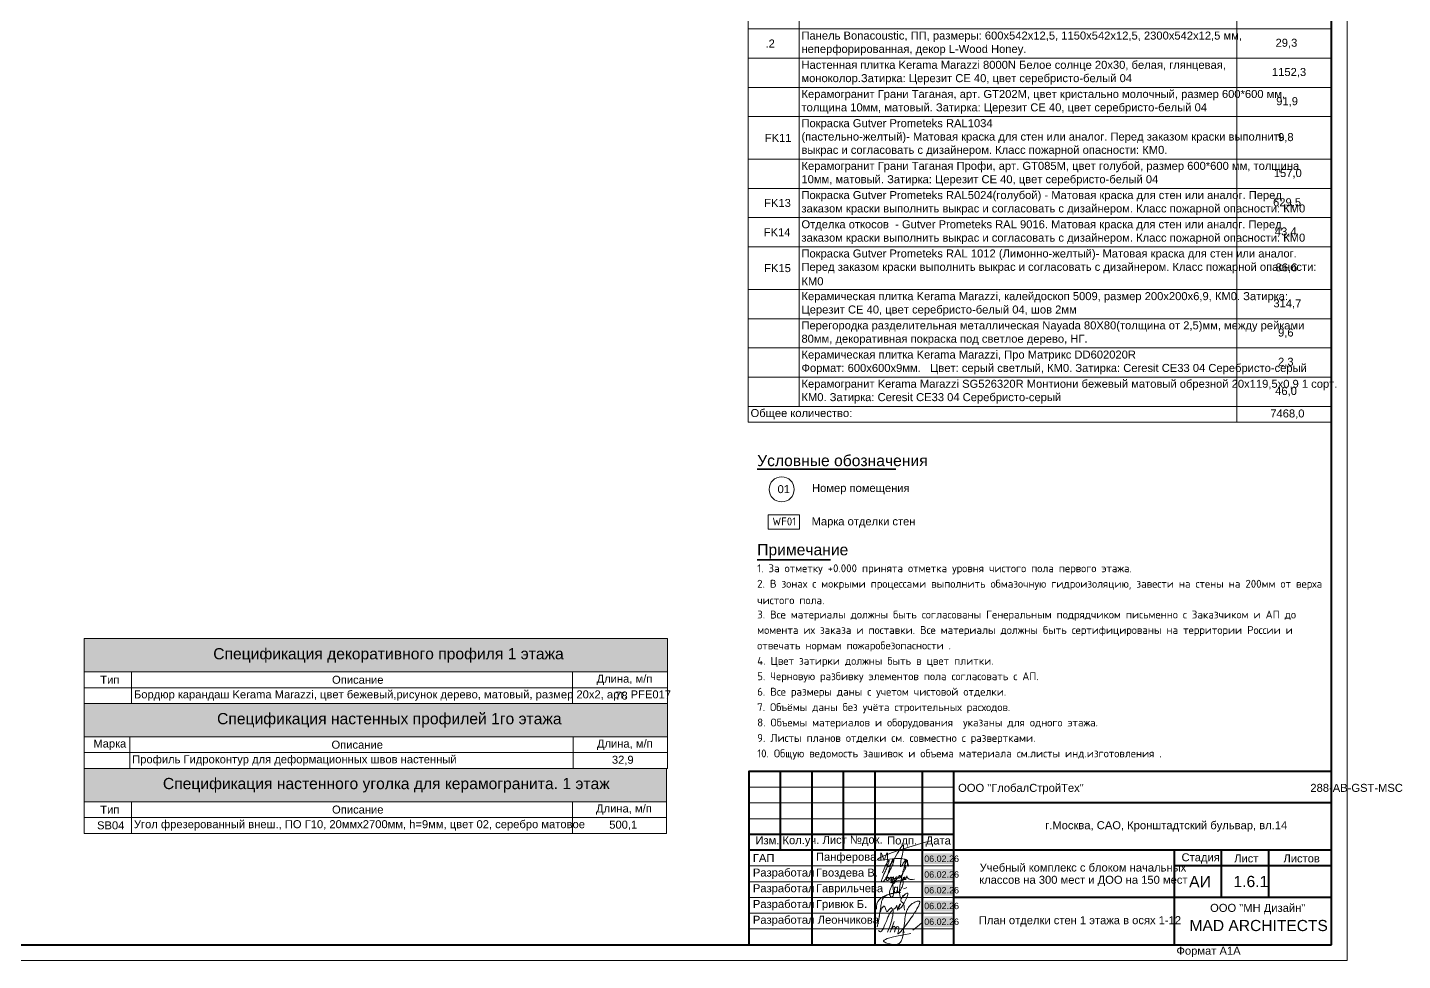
# Model space of a CAD drawing. Header units: millimetres. Extents: x -3817 to 677485, y -22715 to 103890.
# Drawn here: x 168 to 1886, y -19807 to -18641 of the extents above; entities that cross this region are included whole.
import ezdxf

# ---------------------------------------------------------------- set-up
doc = ezdxf.new("R2010")
doc.units = ezdxf.units.MM
doc.layers.add('PDF _Геометрия', color=7, linetype='Continuous', true_color=0x1d1d1d)
doc.layers.add('PDF _Сплошная заливка', color=7, linetype='Continuous', true_color=0xffffff)
doc.layers.add('PDF _Текст', color=7, linetype='Continuous')
doc.styles.add('PDF Arial-BoldMT', font='arial.ttf')
doc.styles.add('PDF GOST-Common', font='arial.ttf')
doc.styles.add('PDF ISOCPEUR', font='isocpeur.ttf')

msp = doc.modelspace()

# ---------------------------------------------------------------- linework, layer by layer
at = {"layer": 'PDF _Геометрия', "color": 7, "lineweight": 9}
for points in [[(1817.1, -17468.5), (-1493.8, -17468.5), (-1493.8, -19807), (1817.1, -19807)], [(1068.5, -19134.3), (1068.5, -19114.6), (1132, -19114.6), (1679, -19114.6), (1797.4, -19114.6), (1797.4, -19134.3), (1679, -19134.3), (1132, -19134.3)], [(1132.7, -19268.2), (1093.4, -19268.2), (1093.4, -19250.2), (1132.7, -19250.2)], [(238.8, -19485.9), (238.8, -19466.2), (297.9, -19466.2), (849, -19466.2), (967.8, -19466.2), (967.8, -19485.9), (849, -19485.9), (297.9, -19485.9)], [(238.8, -19567), (238.8, -19547.3), (295.6, -19547.3), (849.8, -19547.3), (967.8, -19547.3), (967.8, -19567), (849.8, -19567), (295.6, -19567)], [(238.8, -19648.2), (238.8, -19628.4), (297.9, -19628.4), (849, -19628.4), (966.5, -19628.4), (966.5, -19648.2), (849, -19648.2), (297.9, -19648.2)], [(1147.9, -19669.2), (1285.7, -19669.2), (1285.7, -19688.9), (1147.9, -19688.9)], [(1147.9, -19767.6), (1285.7, -19767.6), (1285.7, -19787.3), (1147.9, -19787.3)]]:
    msp.add_lwpolyline(points, close=True, dxfattribs=at)
at = {"layer": 'PDF _Геометрия', "color": 7, "lineweight": 40}
msp.add_lwpolyline([(1797.5, -19787.3), (1797.5, -17488.2), (-1415, -17488.2), (-1415, -19787.3)], close=True, dxfattribs=at)
at = {"layer": 'PDF _Геометрия', "color": 7, "lineweight": 9}
for points in [[(1132, -18177.2), (1132, -18197), (1132, -18233.5), (1132, -18286.8), (1132, -18340), (1132, -18376.6), (1132, -18396.3), (1132, -18466.3), (1132, -18536.4), (1132, -18606.5), (1132, -18643), (1132, -18679.5), (1132, -18716), (1132, -18752.5), (1132, -18805.8), (1132, -18842.3), (1132, -18878.8), (1132, -18915.3), (1132, -18968.6), (1132, -19005.1), (1132, -19041.6), (1132, -19078.1), (1132, -19114.6)], [(1679, -18177.2), (1679, -18197), (1679, -18233.5), (1679, -18286.8), (1679, -18340), (1679, -18376.6), (1679, -18396.3), (1679, -18466.3), (1679, -18536.4), (1679, -18606.5), (1679, -18643), (1679, -18679.5), (1679, -18716), (1679, -18752.5), (1679, -18805.8), (1679, -18842.3), (1679, -18878.8), (1679, -18915.3), (1679, -18968.6), (1679, -19005.1), (1679, -19041.6), (1679, -19078.1), (1679, -19114.6), (1679, -19134.3)], [(1797.4, -18643), (1797.4, -18606.5), (1679, -18606.5), (1132, -18606.5), (1068.5, -18606.5), (1068.5, -18643)], [(1797.4, -18679.5), (1797.4, -18643), (1679, -18643), (1132, -18643), (1068.5, -18643), (1068.5, -18679.5)], [(1797.4, -18716), (1797.4, -18679.5), (1679, -18679.5), (1132, -18679.5), (1068.5, -18679.5), (1068.5, -18716)], [(1797.4, -18752.5), (1797.4, -18716), (1679, -18716), (1132, -18716), (1068.5, -18716), (1068.5, -18752.5)], [(1797.4, -18805.8), (1797.4, -18752.5), (1679, -18752.5), (1132, -18752.5), (1068.5, -18752.5), (1068.5, -18805.8)], [(1797.4, -18842.3), (1797.4, -18805.8), (1679, -18805.8), (1132, -18805.8), (1068.5, -18805.8), (1068.5, -18842.3)], [(1797.4, -18878.8), (1797.4, -18842.3), (1679, -18842.3), (1132, -18842.3), (1068.5, -18842.3), (1068.5, -18878.8)], [(1797.4, -18915.3), (1797.4, -18878.8), (1679, -18878.8), (1132, -18878.8), (1068.5, -18878.8), (1068.5, -18915.3)], [(1797.4, -18968.6), (1797.4, -18915.3), (1679, -18915.3), (1132, -18915.3), (1068.5, -18915.3), (1068.5, -18968.6)], [(1797.4, -19005.1), (1797.4, -18968.6), (1679, -18968.6), (1132, -18968.6), (1068.5, -18968.6), (1068.5, -19005.1)], [(1797.4, -19041.6), (1797.4, -19005.1), (1679, -19005.1), (1132, -19005.1), (1068.5, -19005.1), (1068.5, -19041.6)], [(1797.4, -19078.1), (1797.4, -19041.6), (1679, -19041.6), (1132, -19041.6), (1068.5, -19041.6), (1068.5, -19078.1)], [(1797.4, -19114.6), (1797.4, -19078.1), (1679, -19078.1), (1132, -19078.1), (1068.5, -19078.1), (1068.5, -19114.6)], [(238.8, -19446.4), (238.8, -19404.8), (967.8, -19404.8), (967.8, -19446.4), (967.8, -19466.2)], [(967.8, -19446.4), (238.8, -19446.4), (238.8, -19466.2)], [(297.9, -19446.4), (297.9, -19466.2), (297.9, -19485.9)], [(849, -19446.4), (849, -19466.2), (849, -19485.9)], [(967.8, -19527.6), (967.8, -19485.9), (238.8, -19485.9), (238.8, -19527.6)], [(238.8, -19547.3), (238.8, -19527.6), (967.8, -19527.6), (967.8, -19547.3)], [(295.6, -19527.6), (295.6, -19547.3), (295.6, -19567)], [(849.8, -19527.6), (849.8, -19547.3), (849.8, -19567)], [(966.5, -19608.7), (966.5, -19567), (238.8, -19567), (238.8, -19608.7)], [(1325, -19590.5), (1069.1, -19590.5)], [(238.8, -19628.4), (238.8, -19608.7), (966.5, -19608.7), (966.5, -19628.4)], [(297.9, -19608.7), (297.9, -19628.4), (297.9, -19648.2)], [(849, -19608.7), (849, -19628.4), (849, -19648.2)], [(1325, -19610.2), (1069.1, -19610.2)], [(1325, -19629.9), (1069.1, -19629.9)], [(1242.2, -19683.3), (1241.9, -19686.6), (1242, -19688.7), (1242.5, -19689.8), (1243.2, -19690), (1244.2, -19689.5), (1245.4, -19688.2), (1246.8, -19686.4), (1248.3, -19684.2), (1249.9, -19681.6), (1251.6, -19678.8), (1253.3, -19676), (1254.9, -19673.1), (1256.5, -19670.4), (1257.9, -19667.9), (1259.2, -19665.8), (1260.4, -19664.2), (1261.2, -19663.2), (1261.9, -19662.8), (1262.3, -19662.9), (1262.5, -19663.5), (1262.6, -19664.6), (1262.5, -19666), (1262.3, -19667.7), (1262, -19669.6), (1261.6, -19671.8), (1261.2, -19674), (1260.7, -19676.3), (1260.2, -19678.6), (1259.8, -19680.8), (1259.4, -19682.9), (1259, -19684.9), (1258.8, -19686.5), (1258.6, -19687.9), (1258.6, -19688.9), (1258.8, -19689.5), (1259.1, -19689.6), (1259.5, -19689.3), (1260.1, -19688.7), (1260.8, -19687.8), (1261.5, -19686.7), (1262.2, -19685.6), (1263, -19684.4), (1263.7, -19683.3), (1264.4, -19682.2), (1264.9, -19681.4), (1265.4, -19680.8), (1265.7, -19680.5), (1265.9, -19680.7), (1265.8, -19681.3), (1265.6, -19682.4), (1265.2, -19683.8), (1264.8, -19685.3), (1264.3, -19686.8), (1263.9, -19688), (1263.7, -19688.9), (1263.6, -19689.3), (1263.8, -19688.9), (1264.2, -19687.7), (1264.9, -19686), (1265.7, -19684.1), (1266.4, -19682.6), (1267, -19681.7), (1267.4, -19682.1), (1267.4, -19683.7), (1267.4, -19686.1), (1267.5, -19688.2), (1268, -19689.3), (1268.7, -19689.2), (1268.9, -19688.2), (1268.5, -19686.9), (1268.1, -19685.5), (1267.5, -19684.1), (1266.6, -19682.8), (1265.4, -19681.6), (1263.8, -19680.6), (1261.8, -19679.9), (1259.1, -19679.5), (1256, -19679.4), (1252.5, -19679.5), (1248.8, -19679.8), (1245, -19680.2), (1241.4, -19680.7), (1238, -19681.2), (1235, -19681.5), (1232.5, -19681.7), (1230.8, -19681.7), (1229.9, -19681.4), (1229.9, -19680.9), (1230.8, -19680), (1232.7, -19678.9), (1235.4, -19677.5), (1238.9, -19675.9), (1243.4, -19674.1), (1248.6, -19672.1), (1254.7, -19670), (1261.5, -19667.7), (1269.2, -19665.2), (1277.6, -19662.7), (1286.8, -19660), (1296.7, -19657.3)], [(1226.6, -19669.2), (1226.6, -19688.9)], [(1325, -19688.9), (1069.1, -19688.9)], [(1236.1, -19697.5), (1238.4, -19692.3), (1240.2, -19688.5), (1241.6, -19685.7), (1242.7, -19683.9), (1243.4, -19682.8), (1243.9, -19682.2), (1244.2, -19681.9), (1244.5, -19681.8), (1244.7, -19681.8), (1244.8, -19681.9), (1244.8, -19682.2), (1244.7, -19682.6), (1244.6, -19683.1), (1244.4, -19683.7), (1244.2, -19684.5), (1243.9, -19685.4), (1243.5, -19686.4), (1243.1, -19687.5), (1242.6, -19688.7), (1242.1, -19689.9), (1241.6, -19691.2), (1241.1, -19692.5), (1240.5, -19693.8), (1239.9, -19695.2), (1239.3, -19696.5), (1238.7, -19697.8), (1238.1, -19699.1), (1237.6, -19700.4), (1237.1, -19701.6), (1236.6, -19702.7), (1236.1, -19703.8), (1235.7, -19704.8), (1235.4, -19705.7), (1235.1, -19706.5), (1235, -19707.3), (1234.9, -19707.8), (1234.9, -19708.3), (1235.1, -19708.6), (1235.3, -19708.8), (1235.6, -19708.9), (1236, -19708.9), (1236.4, -19708.8), (1236.9, -19708.6), (1237.3, -19708.3), (1237.7, -19708), (1238.1, -19707.7), (1238.5, -19707.3), (1238.9, -19706.8), (1239.2, -19706.4), (1239.5, -19705.8), (1239.9, -19705.2), (1240.3, -19704.5), (1240.6, -19703.8), (1241.1, -19702.9), (1241.6, -19702), (1242.1, -19700.9), (1242.7, -19699.8), (1243.4, -19698.5), (1244.1, -19697.2), (1244.9, -19695.8), (1245.6, -19694.4), (1246.4, -19692.9), (1247.1, -19691.5), (1247.8, -19690.1), (1248.4, -19688.8), (1249, -19687.5), (1249.4, -19686.4), (1249.8, -19685.3), (1250.1, -19684.4), (1250.2, -19683.6), (1250.4, -19682.9), (1250.4, -19682.2), (1250.4, -19681.7), (1250.3, -19681.3), (1250.1, -19681), (1250, -19680.8), (1249.7, -19680.7), (1249.5, -19680.8), (1249.2, -19681), (1248.9, -19681.3), (1248.5, -19681.9), (1248.1, -19682.8), (1247.6, -19684), (1247, -19685.8), (1246.2, -19688.2), (1245.3, -19691.2), (1244.1, -19695), (1242.8, -19699.6), (1241.2, -19705.3), (1241.3, -19706.1), (1241.7, -19706.7), (1242.3, -19706.9), (1242.9, -19706.9), (1243.6, -19706.7), (1244.1, -19706.3), (1244.4, -19705.8), (1244.5, -19705.2), (1244.6, -19704.6), (1244.5, -19704.1), (1244.2, -19703.7), (1243.9, -19703.5), (1243.6, -19703.4), (1243.3, -19703.5), (1243.1, -19703.6), (1243, -19703.7), (1243, -19703.9), (1243.1, -19704), (1243.6, -19704), (1244.4, -19703.8), (1245.2, -19703.8), (1245.7, -19704.2), (1245.3, -19705.3)], [(1254.5, -19702.1), (1253.1, -19703), (1252.7, -19703.6), (1252.8, -19703.9), (1253, -19704.1), (1253.3, -19704.1), (1253.6, -19704), (1253.8, -19703.8), (1254, -19703.6), (1254.2, -19703.5), (1254.3, -19703.4), (1254.4, -19703.4), (1254.4, -19703.5), (1254.3, -19703.7), (1254.2, -19704), (1254.1, -19704.5), (1253.9, -19705.1), (1253.6, -19705.7), (1253.4, -19706.3), (1253.1, -19707), (1252.8, -19707.6), (1252.4, -19708.2), (1252.1, -19708.7), (1251.8, -19709.2), (1251.5, -19709.6), (1251.2, -19709.9), (1250.9, -19710.1), (1250.7, -19710.3), (1250.5, -19710.5), (1250.3, -19710.5), (1250.2, -19710.5), (1250.1, -19710.5), (1250.1, -19710.3), (1250.2, -19710.1), (1250.3, -19709.9), (1250.5, -19709.6), (1250.7, -19709.2), (1250.9, -19708.8), (1251.2, -19708.4), (1251.5, -19708), (1251.9, -19707.5), (1252.3, -19707), (1252.7, -19706.5), (1253.2, -19706), (1253.6, -19705.5), (1254.1, -19705), (1254.6, -19704.6), (1255.1, -19704.1), (1255.6, -19703.6), (1256, -19703.2), (1256.5, -19702.8), (1256.9, -19702.4), (1257.3, -19702.1), (1257.7, -19701.8), (1258, -19701.5), (1258.2, -19701.3), (1258.4, -19701.1), (1258.4, -19701), (1258.4, -19700.8), (1258.3, -19700.8), (1258.1, -19700.7), (1257.9, -19700.7), (1257.6, -19700.8), (1257.3, -19701), (1257.1, -19701.2), (1256.9, -19701.5), (1256.7, -19701.8), (1256.6, -19702.2), (1256.5, -19702.6), (1256.4, -19703), (1256.4, -19703.3), (1256.4, -19703.6), (1256.4, -19703.8), (1256.5, -19704), (1256.6, -19704.1), (1256.8, -19704.2), (1256.9, -19704.2), (1257.1, -19704.2), (1257.4, -19704.1), (1257.7, -19703.9), (1257.9, -19703.7), (1258.3, -19703.4), (1258.6, -19703), (1259, -19702.5), (1259.4, -19702), (1259.8, -19701.5), (1260.2, -19700.8), (1260.6, -19700.2), (1261.1, -19699.5), (1261.5, -19698.7), (1261.9, -19698), (1262.3, -19697.2), (1262.7, -19696.4), (1263.1, -19695.7), (1263.5, -19694.9), (1263.8, -19694.2), (1264.1, -19693.5), (1264.4, -19692.8), (1264.7, -19692.2), (1264.9, -19691.7), (1265, -19691.1), (1265.2, -19690.7), (1265.3, -19690.2), (1265.3, -19689.8), (1265.4, -19689.5), (1265.4, -19689.2), (1265.4, -19688.9), (1265.4, -19688.6), (1265.4, -19688.4), (1265.3, -19688.3), (1265.2, -19688.2), (1265.2, -19688.1), (1265.1, -19688), (1265, -19688), (1264.9, -19688.1), (1264.8, -19688.2), (1264.6, -19688.3), (1264.5, -19688.6), (1264.3, -19688.9), (1264.1, -19689.3), (1263.9, -19689.7), (1263.7, -19690.3), (1263.4, -19691), (1263.2, -19691.7), (1262.9, -19692.6), (1262.6, -19693.6), (1262.2, -19694.7), (1261.9, -19695.9), (1261.6, -19697.1), (1261.2, -19698.3), (1260.9, -19699.5), (1260.7, -19700.7), (1260.4, -19701.8), (1260.2, -19702.8), (1260, -19703.8), (1259.9, -19704.6), (1259.9, -19705.3)], [(1325, -19708.6), (1069.1, -19708.6)], [(1248.2, -19705.9), (1249.2, -19712.2), (1249.8, -19717.2), (1250, -19721.1), (1249.9, -19723.9), (1249.6, -19725.9), (1249, -19727.2), (1248.4, -19727.8), (1247.6, -19728), (1246.9, -19727.6), (1246.2, -19727), (1245.7, -19726), (1245.2, -19724.7), (1245, -19723.2), (1245.1, -19721.5), (1245.4, -19719.6), (1246.1, -19717.6), (1247, -19715.6), (1248.1, -19713.7), (1249.4, -19711.8), (1250.8, -19710.2), (1252.3, -19708.9), (1253.9, -19707.9), (1255.9, -19707.1), (1258.4, -19706.5), (1261.7, -19706), (1265.9, -19705.6)], [(1246.2, -19707.2), (1247.6, -19705.4), (1247.9, -19704.2), (1247.6, -19703.4), (1247, -19703), (1246.5, -19702.9), (1246.2, -19703.1), (1246.1, -19703.4), (1246.3, -19703.6), (1246.8, -19703.8), (1247.5, -19703.8), (1248.2, -19703.6), (1248.9, -19703.2), (1249.5, -19702.7), (1250, -19702.5), (1250.2, -19702.6), (1250.2, -19702.9), (1250.1, -19703.3), (1249.8, -19703.7), (1249.6, -19704.1), (1249.7, -19704.3), (1250.1, -19704.4), (1250.5, -19704.6), (1250.9, -19704.8), (1251.1, -19705.1), (1251.1, -19705.5), (1250.9, -19706.1), (1250.7, -19706.7), (1250.3, -19707.3), (1249.8, -19707.9), (1249.2, -19708.6), (1248.7, -19709.1), (1248.2, -19709.6), (1247.7, -19709.9), (1247.3, -19710.1), (1247, -19710.1), (1246.8, -19709.9), (1246.8, -19709.6), (1246.9, -19709.2), (1247.1, -19708.6), (1247.5, -19707.9), (1248.1, -19707.1), (1248.9, -19706.3), (1249.8, -19705.5), (1250.7, -19704.9), (1251.8, -19704.6), (1252.8, -19704.6), (1253.7, -19705.3)], [(1254.6, -19715.9), (1253.4, -19715.2), (1252.5, -19715.2), (1252, -19715.4), (1251.7, -19715.8), (1251.4, -19716.3), (1251.3, -19717), (1251.1, -19717.8), (1251.1, -19718.6), (1251, -19719.5), (1251, -19720.3), (1251.1, -19721), (1251.4, -19721.6), (1251.7, -19722), (1252.1, -19722.2), (1252.6, -19722.2), (1253.1, -19722.1), (1253.5, -19721.9), (1253.9, -19721.5), (1254.2, -19720.9), (1254.5, -19720.1), (1254.8, -19719.2), (1254.9, -19718.1), (1255.1, -19717.1), (1255.2, -19716.2), (1255.2, -19715.5), (1255.2, -19715.1), (1255.2, -19714.9), (1255.2, -19714.9), (1255.2, -19715.1), (1255.2, -19715.6), (1255.1, -19716.5), (1255, -19717.6), (1255, -19718.7), (1255, -19719.7), (1255, -19720.6), (1255.1, -19721.3), (1255.2, -19721.7), (1255.4, -19721.9), (1255.6, -19722), (1255.9, -19721.9), (1256.2, -19721.7), (1256.5, -19721.5), (1256.9, -19721.2), (1257.3, -19720.8), (1257.8, -19720.3), (1258.3, -19719.7), (1258.8, -19719), (1259.3, -19718.1), (1259.7, -19717.2), (1260.2, -19716.3), (1260.7, -19715.3), (1261.1, -19714.3), (1261.4, -19713.4), (1261.7, -19712.4), (1261.9, -19711.5), (1262.1, -19710.7), (1262.2, -19709.9), (1262.2, -19709.2), (1262.2, -19708.6), (1262.2, -19708.1), (1262.1, -19707.6), (1262, -19707.3), (1261.9, -19707), (1261.7, -19706.8), (1261.5, -19706.6), (1261.2, -19706.6), (1260.9, -19706.6), (1260.6, -19706.6), (1260.3, -19706.8), (1260, -19707.1), (1259.8, -19707.4), (1259.5, -19707.9), (1259.3, -19708.4), (1259, -19709), (1258.8, -19709.7), (1258.6, -19710.5), (1258.4, -19711.3), (1258.3, -19712.3), (1258.1, -19713.2), (1258, -19714.3), (1257.9, -19715.4), (1257.8, -19716.5), (1257.7, -19717.6), (1257.6, -19718.8), (1257.6, -19719.9), (1257.6, -19720.9), (1257.6, -19722), (1257.6, -19722.9), (1257.7, -19723.8), (1257.8, -19724.6), (1257.9, -19725.3), (1258.1, -19726), (1258.2, -19726.7), (1258.4, -19727.3), (1258.5, -19727.9), (1258.7, -19728.6), (1258.9, -19729.2)], [(1261.9, -19705.3), (1260.9, -19705.3), (1259.9, -19705.3), (1260.7, -19705.6), (1261.5, -19705.3), (1262.2, -19704.7), (1262.5, -19704.1), (1262.5, -19703.8), (1262.3, -19703.6), (1262.1, -19703.5), (1262, -19703.5), (1262.2, -19703.5), (1262.6, -19703.5), (1263.2, -19703.3), (1263.8, -19703), (1264.3, -19702.7), (1264.6, -19702.8), (1264.3, -19703.5), (1263.4, -19705.3)], [(1262.8, -19706), (1263.8, -19706), (1265, -19704.9), (1266.1, -19703.2), (1266.5, -19701.2), (1266.5, -19702.2), (1266.8, -19702.6), (1267.2, -19702.7), (1267.4, -19702.9), (1267.6, -19703.2), (1267.7, -19703.5), (1268, -19704), (1268.4, -19704.5), (1269, -19705), (1269.8, -19705.5), (1270.8, -19705.9), (1272.2, -19706), (1273.9, -19705.9), (1276.1, -19705.5)], [(1228.8, -19743), (1228.8, -19739.4), (1229.4, -19736.3), (1230.5, -19733.5), (1232.2, -19731.2), (1234.2, -19729.2), (1236.6, -19727.5), (1239.1, -19726.1), (1241.8, -19725), (1244.6, -19724.1), (1247.3, -19723.5), (1249.9, -19723), (1252.3, -19722.6), (1254.4, -19722.4), (1256.2, -19722.2), (1257.5, -19722.1), (1258.3, -19722), (1258.6, -19722), (1258.4, -19722), (1257.9, -19722), (1257, -19722.1), (1255.8, -19722.2), (1254.3, -19722.3), (1252.7, -19722.6), (1250.9, -19722.8), (1249.1, -19723.2), (1247.2, -19723.6), (1245.3, -19724.1), (1243.5, -19724.7), (1241.9, -19725.4), (1240.3, -19726.2), (1239, -19727.1), (1238, -19728.1), (1237.1, -19729.2), (1236.3, -19730.4), (1235.7, -19731.8), (1235.2, -19733.2), (1234.9, -19734.8), (1234.5, -19736.5), (1234.2, -19738.3), (1234, -19740.3), (1233.7, -19742.5), (1233.4, -19744.7), (1233.1, -19747.1), (1232.7, -19749.7), (1232.2, -19752.3), (1231.8, -19754.8), (1231.3, -19757.2), (1230.9, -19759.5), (1230.5, -19761.4), (1230.1, -19763), (1229.9, -19764.1), (1229.8, -19764.6), (1229.8, -19764.5), (1229.9, -19763.9), (1230.2, -19762.7), (1230.5, -19761.2), (1230.8, -19759.4), (1231.3, -19757.4), (1231.7, -19755.3), (1232.1, -19753.3), (1232.4, -19751.4), (1232.7, -19749.6), (1233.1, -19748), (1233.5, -19746.4), (1234, -19744.9), (1234.7, -19743.3), (1235.5, -19741.7), (1236.5, -19740.3), (1237.5, -19739.3), (1238.4, -19739.2), (1239.2, -19740), (1239.9, -19741.7), (1240.5, -19743.7), (1241.1, -19745.4), (1241.8, -19746.3), (1242.7, -19745.8), (1243.8, -19744.3), (1245.4, -19742.3), (1247.4, -19740.7), (1247.9, -19742.1), (1248.9, -19742.8), (1250.1, -19742.9), (1251.2, -19742.5), (1252.1, -19741.7), (1252.8, -19740.6), (1253.3, -19739.6), (1253.7, -19738.8), (1254, -19738.3), (1254.2, -19738.5), (1254.4, -19739.1), (1254.6, -19740.2), (1254.8, -19741.4), (1254.9, -19742.5), (1255.1, -19743.5), (1255.2, -19744), (1255.3, -19744), (1255.4, -19743.4), (1255.5, -19742.6), (1255.8, -19741.5), (1256.1, -19740.3), (1256.6, -19739.1), (1257.1, -19738.1), (1257.7, -19737.2), (1258.2, -19736.7), (1258.6, -19736.4), (1258.7, -19736.6), (1258.4, -19737.2), (1258, -19738.1), (1257.4, -19739.2), (1256.9, -19740.2), (1256.5, -19741.1), (1256.4, -19741.8), (1256.4, -19742.3), (1256.5, -19742.6), (1256.8, -19742.7), (1257.3, -19742.6), (1257.8, -19742.3), (1258.5, -19741.8), (1259.2, -19741.1), (1260, -19740.2), (1260.8, -19739), (1261.7, -19737.7), (1262.6, -19736.3), (1263.5, -19734.8), (1264.3, -19733.2), (1265.2, -19731.6), (1265.9, -19730), (1266.6, -19728.5), (1267.1, -19727.1), (1267.5, -19725.8), (1267.8, -19724.7), (1268, -19723.8), (1267.9, -19723.1), (1267.6, -19722.8), (1267.2, -19722.7), (1266.6, -19722.8), (1265.9, -19723.2), (1265.1, -19723.8), (1264.2, -19724.5), (1263.4, -19725.3), (1262.5, -19726.2), (1261.7, -19727.2), (1260.9, -19728.2), (1260.2, -19729.2), (1259.7, -19730.2), (1259.4, -19731.1), (1259.2, -19731.9), (1259.3, -19732.6), (1259.6, -19733.1), (1260.1, -19733.6), (1260.6, -19734.1), (1261.2, -19734.6), (1261.7, -19735.1), (1262.3, -19735.8), (1262.7, -19736.5), (1263, -19737.4), (1263.2, -19738.8), (1263.4, -19740.9), (1263.6, -19744.3)], [(1261.1, -19725.9), (1262.4, -19725.9), (1263.8, -19725.9)], [(1262.4, -19717.4), (1265.2, -19716.6), (1266.8, -19715.8)], [(1325, -19728.3), (1069.1, -19728.3)], [(1247.5, -19767.2), (1249.4, -19765.3), (1250.8, -19764.3), (1251.7, -19764.4), (1252.1, -19765.6), (1252, -19768), (1251.4, -19771.7), (1252.1, -19768.8), (1253.1, -19766.5), (1254.2, -19765.1), (1255.3, -19764.5), (1256.2, -19764.9), (1256.6, -19766.1), (1256.6, -19768.4), (1255.8, -19771.7), (1255.5, -19773.1), (1255.7, -19773.6), (1256.4, -19773.4), (1257.5, -19772.4), (1259, -19770.9), (1260.8, -19768.8), (1262.8, -19766.4), (1264.9, -19763.6), (1267.2, -19760.6), (1269.5, -19757.4), (1271.8, -19754.2), (1274, -19751), (1276, -19748), (1277.8, -19745.2), (1279.3, -19742.6), (1280.6, -19740.5), (1281.5, -19738.6), (1282.2, -19737), (1282.6, -19735.7), (1282.8, -19734.7), (1282.8, -19733.9), (1282.6, -19733.3), (1282.2, -19732.9), (1281.7, -19732.7), (1281, -19732.7), (1280.3, -19732.8), (1279.4, -19733), (1278.5, -19733.3), (1277.5, -19733.8), (1276.5, -19734.2), (1275.5, -19734.8), (1274.5, -19735.4), (1273.5, -19736), (1272.5, -19736.8), (1271.5, -19737.6), (1270.5, -19738.6), (1269.6, -19739.7), (1268.7, -19740.9), (1267.9, -19742.3), (1267.1, -19743.9), (1266.4, -19745.7), (1265.8, -19747.7), (1265.2, -19749.9), (1264.8, -19752.3), (1264.3, -19754.9), (1264, -19757.5), (1263.6, -19760.3), (1263.3, -19763.1), (1263, -19765.9), (1262.7, -19768.6), (1262.4, -19771.3), (1262.1, -19773.8), (1261.7, -19776.1), (1261.2, -19778.2), (1260.7, -19780), (1260.1, -19781.6), (1259.5, -19783), (1258.7, -19784.1), (1257.9, -19785.1), (1257, -19785.8), (1255.9, -19786.4), (1254.8, -19786.8), (1253.5, -19787), (1252.2, -19787.1), (1250.7, -19787.1), (1249, -19787), (1247.3, -19786.7), (1245.5, -19786.4), (1243.6, -19786), (1241.9, -19785.5), (1240.4, -19784.9), (1239.1, -19784.3), (1238.2, -19783.7), (1237.7, -19783), (1237.7, -19782.3), (1238.4, -19781.5), (1239.9, -19780.6), (1242.2, -19779.7), (1245.6, -19778.6), (1250.1, -19777.5), (1255.9, -19776.2), (1263, -19774.8), (1271.5, -19773.3)], [(1325, -19748), (1069.1, -19748)], [(1231.3, -19769.5), (1232.6, -19770.9), (1233.8, -19771), (1235.1, -19770.2), (1236.3, -19768.6), (1237.4, -19766.6), (1238.4, -19764.3), (1239.4, -19762.2), (1240.2, -19760.2), (1240.8, -19758.5), (1241.5, -19756.9), (1242, -19755.5), (1242.5, -19754.1), (1243.1, -19752.9), (1243.6, -19751.7), (1244.1, -19750.5), (1244.8, -19749.3), (1245.4, -19748.2), (1246.1, -19747.1), (1246.8, -19746.1), (1247.5, -19745.3), (1248.1, -19744.7), (1248.7, -19744.3), (1249.1, -19744.2), (1249.5, -19744.4), (1249.7, -19745), (1249.8, -19746), (1249.7, -19747.4), (1249.4, -19749.3), (1249, -19751.4), (1248.4, -19753.9), (1247.8, -19756.5), (1247, -19759.2), (1246.2, -19762), (1245.3, -19764.7), (1244.4, -19767.3), (1243.5, -19769.6), (1242.6, -19771.7)], [(1250.8, -19758.2), (1248.3, -19765), (1245.8, -19771.7)], [(1274.1, -19769.3), (1279.9, -19764.5), (1285.7, -19759.6)], [(1325, -19767.6), (1069.1, -19767.6)], [(1226.6, -19767.6), (1226.6, -19787.3)], [(1261.1, -19771.7), (1262.4, -19771.7), (1263.8, -19771.7)]]:
    msp.add_lwpolyline(points, dxfattribs=at)
at = {"layer": 'PDF _Геометрия', "color": 7, "lineweight": 35}
for points in [[(1079.7, -19192.9), (1151.1, -19192.9)], [(1151.7, -19192.9), (1156, -19192.9)], [(1155.9, -19192.9), (1252.9, -19192.9)], [(1079.7, -19306.2), (1171.1, -19306.2)]]:
    msp.add_lwpolyline(points, dxfattribs=at)
at = {"layer": 'PDF _Геометрия', "color": 7, "lineweight": 40}
for points in [[(1797.5, -19570.8), (1069.1, -19570.8), (1069.1, -19787.3)], [(1108.5, -19570.8), (1108.5, -19669.2)], [(1147.9, -19570.8), (1147.9, -19787.3)], [(1187.2, -19570.8), (1187.2, -19669.2)], [(1226.6, -19570.8), (1226.6, -19787.3)], [(1285.7, -19570.8), (1285.7, -19787.3)], [(1325, -19570.8), (1325, -19787.3)], [(1797.5, -19610.2), (1325, -19610.2)], [(1325, -19649.5), (1069.1, -19649.5)], [(1797.5, -19669.2), (1069.1, -19669.2)], [(1600.6, -19669.2), (1600.6, -19787.3)], [(1659.7, -19669.2), (1659.7, -19728.3)], [(1718.7, -19669.2), (1718.7, -19728.3)], [(1797.5, -19688.9), (1600.6, -19688.9)], [(1797.5, -19728.3), (1325, -19728.3)]]:
    msp.add_lwpolyline(points, dxfattribs=at)
at = {"layer": 'PDF _Геометрия', "color": 7, "lineweight": 9}
msp.add_circle((1110.3, -19218.3), 15.7, dxfattribs=at)
at = {"layer": 'PDF _Сплошная заливка', "color": 7, "lineweight": 9, "true_color": 0xf0f0f0, "transparency": 33554559}
msp.add_solid([(238.8, -19404.8), (967.8, -19404.8), (238.8, -19446.4), (967.8, -19446.4)], dxfattribs=at)
at = {"layer": 'PDF _Сплошная заливка', "color": 7, "lineweight": 9, "true_color": 0xf3f3f3, "transparency": 33554559}
for points in [[(238.8, -19485.9), (967.8, -19485.9), (238.8, -19527.6), (967.8, -19527.6)], [(238.8, -19567), (966.5, -19567), (238.8, -19608.7), (966.5, -19608.7)]]:
    msp.add_solid(points, dxfattribs=at)
at = {"layer": 'PDF _Сплошная заливка', "lineweight": 9, "transparency": 33554559}
for points in [[(1288.4, -19673.1), (1323.6, -19673.1), (1288.4, -19686.6), (1323.6, -19686.6)], [(1288.4, -19692.7), (1323.6, -19692.7), (1288.4, -19706.3), (1323.6, -19706.3)], [(1288.4, -19712.4), (1323.6, -19712.4), (1288.4, -19726), (1323.6, -19726)], [(1288.4, -19732.1), (1323.6, -19732.1), (1288.4, -19745.7), (1323.6, -19745.7)], [(1288.4, -19751.8), (1323.6, -19751.8), (1288.4, -19765.3), (1323.6, -19765.3)]]:
    msp.add_solid(points, dxfattribs=at)

# ---------------------------------------------------------------- texts
at = {"layer": 'PDF _Текст', "attachment_point": 4}
for s, insert, char_height, style in [(' .2', (1086.2, -18661.2), 10, 'PDF GOST-Common'), ('Панель Bonacoustic, ПП, размеры: 600х542х12,5, 1150х542х12,5, 2300х542х12,5 мм,', (1135, -18652.8), 10, 'PDF GOST-Common'), ('29,3', (1727.5, -18661.2), 10, 'PDF GOST-Common'), ('неперфорированная, декор L-Wood Honey.', (1135, -18669.5), 10, 'PDF GOST-Common'), ('Настенная плитка Kerama Marazzi 8000N Белое солнце 20x30, белая, глянцевая,', (1135, -18689.3), 10, 'PDF GOST-Common'), ('1152,3', (1723, -18697.7), 10, 'PDF GOST-Common'), ('моноколор.Затирка: Церезит CE 40, цвет серебристо-белый 04', (1135, -18706), 10, 'PDF GOST-Common'), ('Керамогранит Грани Таганая, арт. GT202M, цвет кристально молочный, размер 600*600 мм,', (1135, -18725.8), 10, 'PDF GOST-Common'), ('91,9', (1728.3, -18734.2), 10, 'PDF GOST-Common'), ('толщина 10мм, матовый. Затирка: Церезит CE 40, цвет серебристо-белый 04', (1135, -18742.5), 10, 'PDF GOST-Common'), ('Покраска Gutver Prometeks RAL1034', (1135, -18762.3), 10, 'PDF GOST-Common'), ('FK11', (1089.2, -18779.1), 10, 'PDF GOST-Common'), ('(пастельно-желтый)- Матовая краска для стен или аналог. Перед заказом краски выполнить', (1135, -18779), 10, 'PDF GOST-Common'), ('9,8', (1730.6, -18779.1), 10, 'PDF GOST-Common'), ('выкрас и согласовать с дизайнером. Класс пожарной опасности: КМ0.', (1135, -18795.6), 10, 'PDF GOST-Common'), ('Керамогранит Грани Таганая Профи, арт. GT085М, цвет голубой, размер 600*600 мм, толщина', (1135, -18815.6), 10, 'PDF GOST-Common'), ('10мм, матовый. Затирка: Церезит CE 40, цвет серебристо-белый 04', (1135, -18832.3), 10, 'PDF GOST-Common'), ('157,0', (1725.3, -18824), 10, 'PDF GOST-Common'), ('Покраска Gutver Prometeks RAL5024(голубой) - Матовая краска для стен или аналог. Перед', (1135, -18852.1), 10, 'PDF GOST-Common'), ('FK13', (1088.4, -18860.5), 10, 'PDF GOST-Common'), ('заказом краски выполнить выкрас и согласовать с дизайнером. Класс пожарной опасности: КМ0', (1135, -18868.8), 10, 'PDF GOST-Common'), ('629,5', (1724.4, -18860.5), 10, 'PDF GOST-Common'), ('Отделка откосов  - Gutver Prometeks RAL 9016. Матовая краска для стен или аналог. Перед', (1135, -18888.6), 10, 'PDF GOST-Common'), ('FK14', (1087.9, -18897), 10, 'PDF GOST-Common'), ('заказом краски выполнить выкрас и согласовать с дизайнером. Класс пожарной опасности: КМ0', (1135, -18905.3), 10, 'PDF GOST-Common'), ('43,4', (1726.6, -18897), 10, 'PDF GOST-Common'), ('Покраска Gutver Prometeks RAL 1012 (Лимонно-желтый)- Матовая краска для стен или аналог.', (1135, -18925.1), 10, 'PDF GOST-Common'), ('Перед заказом краски выполнить выкрас и согласовать с дизайнером. Класс пожарной опасности:', (1135, -18941.8), 10, 'PDF GOST-Common'), ('86,6', (1727.5, -18941.9), 10, 'PDF GOST-Common'), ('FK15', (1088.4, -18941.9), 10, 'PDF GOST-Common'), ('КМ0', (1135, -18958.4), 10, 'PDF GOST-Common'), ('Керамическая плитка Kerama Marazzi, калейдоскоп 5009, размер 200х200х6,9, КМ0. Затирка:', (1135, -18978.4), 10, 'PDF GOST-Common'), ('314,7', (1724.8, -18986.8), 10, 'PDF GOST-Common'), ('Церезит CE 40, цвет серебристо-белый 04, шов 2мм', (1135, -18995.1), 10, 'PDF GOST-Common'), ('Перегородка разделительная металлическая Nayada 80Х80(толщина от 2,5)мм, между рейками', (1135, -19014.9), 10, 'PDF GOST-Common'), ('9,6', (1730.6, -19023.3), 10, 'PDF GOST-Common'), ('80мм, декоративная покраска под светлое дерево, НГ.', (1135, -19031.6), 10, 'PDF GOST-Common'), ('Керамическая плитка Kerama Marazzi, Про Матрикс DD602020R', (1135, -19051.4), 10, 'PDF GOST-Common'), ('2,3', (1730.6, -19059.8), 10, 'PDF GOST-Common'), ('Формат: 600х600х9мм.   Цвет: серый светлый, КМ0. Затирка: Ceresit CE33 04 Серебристо-серый', (1135, -19068.1), 10, 'PDF GOST-Common'), ('Керамогранит Kerama Marazzi SG526320R Монтиони бежевый матовый обрезной 20х119,5х0,9 1 сорт.', (1135, -19087.9), 10, 'PDF GOST-Common'), ('46,0', (1727, -19096.3), 10, 'PDF GOST-Common'), ('КМ0. Затирка: Ceresit CE33 04 Серебристо-серый', (1135, -19104.6), 10, 'PDF GOST-Common'), ('Общее количество:', (1071.4, -19124.4), 10, 'PDF GOST-Common'), ('7468,0', (1720.9, -19124.4), 10, 'PDF GOST-Common'), ('Условные обозначения', (1079.7, -19182.4), 14, 'PDF GOST-Common'), ('01', (1105.1, -19218.1), 10, 'PDF GOST-Common'), ('Номер помещения', (1148.2, -19218.1), 10, 'PDF GOST-Common'), ('WF01', (1098.7, -19258.4), 9.85, 'PDF ISOCPEUR'), ('Марка отделки стен', (1147.7, -19259.8), 10, 'PDF GOST-Common'), ('Примечание', (1079.7, -19295.8), 14, 'PDF GOST-Common'), ('1. За отметку +0.000 принята отметка уровня чистого пола первого этажа.', (1079.7, -19318.3), 9.847, 'PDF ISOCPEUR'), ('2. В зонах с мокрыми процессами выполнить обмазочную гидроизоляцию, завести на стены на 200мм от верха', (1079.7, -19337.6), 9.8467, 'PDF ISOCPEUR'), ('чистого пола.', (1079.7, -19356.9), 9.847, 'PDF ISOCPEUR'), ('3. Все материалы должны быть согласованы Генеральным подрядчиком письменно с Заказчиком и АП до', (1079.7, -19376.1), 9.847, 'PDF ISOCPEUR'), ('момента их заказа и поставки. Все материалы должны быть сертифицированы на территории России и', (1079.7, -19395.4), 9.847, 'PDF ISOCPEUR'), ('Спецификация декоративного профиля 1 этажа', (399.9, -19425.8), 14, 'PDF GOST-Common'), ('отвечать нормам пожаробезопасности .', (1079.7, -19414.7), 9.847, 'PDF ISOCPEUR'), ('4. Цвет затирки должны быть в цвет плитки.', (1079.7, -19434), 9.847, 'PDF ISOCPEUR'), ('Тип', (258.7, -19456.3), 10, 'PDF GOST-Common'), ('Описание', (548.4, -19456.3), 10, 'PDF GOST-Common'), ('Длина, м/п', (879, -19456.3), 10, 'PDF GOST-Common'), ('5. Черновую разбивку элементов пола согласовать с АП.', (1079.7, -19453.2), 9.847, 'PDF ISOCPEUR'), ('Бордюр карандаш Kerama Marazzi, цвет бежевый,рисунок дерево, матовый, размер 20х2, арт. PFE017', (300.8, -19476), 10, 'PDF GOST-Common'), ('6. Все размеры даны с учетом чистовой отделки.', (1079.7, -19472.5), 9.847, 'PDF ISOCPEUR'), ('78', (902.3, -19476), 10, 'PDF GOST-Common'), ('7. Объёмы даны без учёта строительных расходов.', (1079.7, -19491.8), 9.847, 'PDF ISOCPEUR'), ('Спецификация настенных профилей 1го этажа', (404.7, -19506.9), 14, 'PDF GOST-Common'), ('8. Объемы материалов и оборудования  указаны для одного этажа.', (1079.7, -19511), 9.847, 'PDF ISOCPEUR'), ('Марка', (250.1, -19537.4), 10, 'PDF GOST-Common'), ('Описание', (547.7, -19537.4), 10, 'PDF GOST-Common'), ('Длина, м/п', (879.4, -19537.4), 10, 'PDF GOST-Common'), ('9. Листы планов отделки см. совместно с развертками.', (1079.7, -19530.3), 9.847, 'PDF ISOCPEUR'), ('Профиль Гидроконтур для деформационных швов настенный', (298.6, -19557.1), 10, 'PDF GOST-Common'), ('32,9', (898.1, -19557.1), 10, 'PDF GOST-Common'), ('10. Общую ведомость зашивок и объема материала см.листы инд.изготовления .', (1079.7, -19549.6), 9.847, 'PDF ISOCPEUR'), ('Спецификация настенного уголка для керамогранита. 1 этаж', (337, -19588), 14, 'PDF GOST-Common'), ('ООО "ГлобалСтройТех"                                                                         288-AB-GST-MSC', (1330.8, -19592.8), 9.9996, 'PDF GOST-Common'), ('Тип', (258.7, -19618.5), 10, 'PDF GOST-Common'), ('Описание', (548.4, -19618.5), 10, 'PDF GOST-Common'), ('Длина, м/п', (878.3, -19618.5), 10, 'PDF GOST-Common'), ('SB04', (254.7, -19638.2), 10, 'PDF GOST-Common'), ('Угол фрезерованный внеш., ПО Г10, 20ммх2700мм, h=9мм, цвет 02, серебро матовое', (300.8, -19638.2), 10, 'PDF GOST-Common'), ('500,1', (894.8, -19638.2), 10, 'PDF GOST-Common'), ('г.Москва, САО, Кронштадтский бульвар, вл.14', (1439.6, -19639.5), 10, 'PDF GOST-Common'), ('Подп.', (1242.1, -19658.5), 10, 'PDF GOST-Common'), ('Дата', (1290.3, -19658.5), 10, 'PDF GOST-Common'), ('ГАП', (1074.3, -19678.9), 10, 'PDF GOST-Common'), ('Панферова М', (1153.1, -19678.9), 10, 'PDF GOST-Common'), ('Стадия', (1610, -19679.5), 10, 'PDF GOST-Common'), ('Лист', (1675.7, -19679.5), 10, 'PDF GOST-Common'), ('Листов', (1737.3, -19679.5), 10, 'PDF GOST-Common'), ('Разработал', (1074.3, -19698.6), 10, 'PDF GOST-Common'), ('Гвоздева В.', (1153.1, -19698.6), 10, 'PDF GOST-Common'), ('06.02.26', (1288.4, -19679.9), 8, 'PDF GOST-Common'), ('Учебный комплекс с блоком начальных', (1357.7, -19690.9), 10, 'PDF GOST-Common'), ('06.02.26', (1288.4, -19699.6), 8, 'PDF GOST-Common'), ('классов на 300 мест и ДОО на 150 мест', (1357.2, -19707.6), 10, 'PDF GOST-Common'), ('АИ', (1619.5, -19708.4), 14, 'PDF GOST-Common'), ('1.6.1', (1674.9, -19708.4), 14, 'PDF GOST-Common'), ('Разработал', (1074.3, -19718.2), 10, 'PDF GOST-Common'), ('Гаврильчева', (1153.1, -19718.2), 10, 'PDF GOST-Common'), ('06.02.26', (1288.4, -19719.3), 8, 'PDF GOST-Common'), ('Разработал', (1074.3, -19737.9), 10, 'PDF GOST-Common'), ('Гривюк Б.', (1153.1, -19737.9), 10, 'PDF GOST-Common'), ('06.02.26', (1288.4, -19738.9), 8, 'PDF GOST-Common'), ('ООО "МН Дизайн"', (1645.7, -19742.7), 10, 'PDF GOST-Common'), ('Разработал Леончикова', (1074.3, -19757.6), 10, 'PDF GOST-Common'), ('06.02.26', (1288.4, -19758.6), 8, 'PDF GOST-Common'), ('План отделки стен 1 этажа в осях 1-12', (1356.7, -19758.1), 10, 'PDF GOST-Common'), ('MAD ARCHITECTS', (1620, -19763.4), 13.918, 'PDF Arial-BoldMT'), ('Формат А1А', (1603.6, -19796.3), 10, 'PDF GOST-Common')]:
    msp.add_mtext(s, dxfattribs=dict(at, insert=insert, char_height=char_height, style=style))
at = {"layer": 'PDF _Текст', "insert": (1077.5, -19658.5), "char_height": 10, "attachment_point": 4, "rotation": 0.4234, "style": 'PDF GOST-Common'}
msp.add_mtext('Изм. Кол.уч. Лист №док.', dxfattribs=at)

doc.saveas('drawing.dxf')
